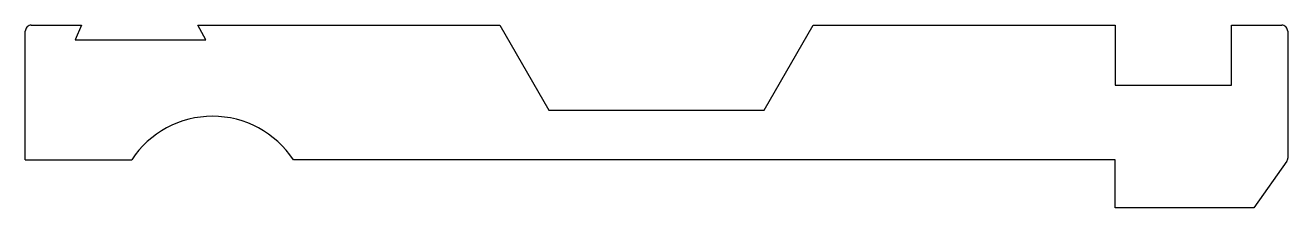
# Model space of a CAD drawing. Header units: millimetres. Extents: x 1 to 685, y 1 to 100.
import ezdxf

# ---------------------------------------------------------------- set-up
doc = ezdxf.new("R2010")
doc.units = ezdxf.units.MM

msp = doc.modelspace()

# ---------------------------------------------------------------- linework, layer by layer
at = {"color": 7, "linetype": 'Continuous'}
for p, q in [((1.31, 27.21), (1.31, 96.97)), ((2.19, 99.09), (2.43, 99.33)), ((4.56, 100.21), (31.81, 100.21)), ((31.81, 100.21), (28.37, 92.21)), ((99.17, 92.21), (94.81, 100.21)), ((94.81, 100.21), (258.51, 100.21)), ((258.51, 100.21), (285.01, 54.21)), ((401.61, 54.21), (428.11, 100.21)), ((428.11, 100.21), (591.81, 100.21)), ((591.81, 100.21), (591.81, 67.73)), ((654.81, 67.73), (654.81, 100.21)), ((654.81, 100.21), (682.07, 100.21)), ((684.19, 99.33), (684.43, 99.09)), ((685.31, 96.97), (685.31, 28.17)), ((28.37, 92.21), (99.17, 92.21)), ((591.81, 67.73), (654.81, 67.73)), ((285.01, 54.21), (401.61, 54.21)), ((1.31, 27.21), (58.97, 27.21)), ((591.81, 27.21), (146.58, 27.21)), ((591.81, 1.17), (591.81, 27.21)), ((684.76, 26.43), (666.86, 1.17)), ((666.86, 1.17), (591.81, 1.17))]:
    msp.add_line(p, q, dxfattribs=at)
for centre, radius, start, end in [((4.31, 96.97), 3, 135, 180), ((4.56, 97.21), 3, 90, 135), ((682.07, 97.21), 3, 45, 90), ((682.31, 96.97), 3, 0, 45), ((102.77, -1.66), 52.46, 33.38709, 146.61291), ((682.31, 28.17), 3, 324.67831, 0)]:
    msp.add_arc(centre, radius, start, end, dxfattribs=at)

doc.saveas('drawing.dxf')
